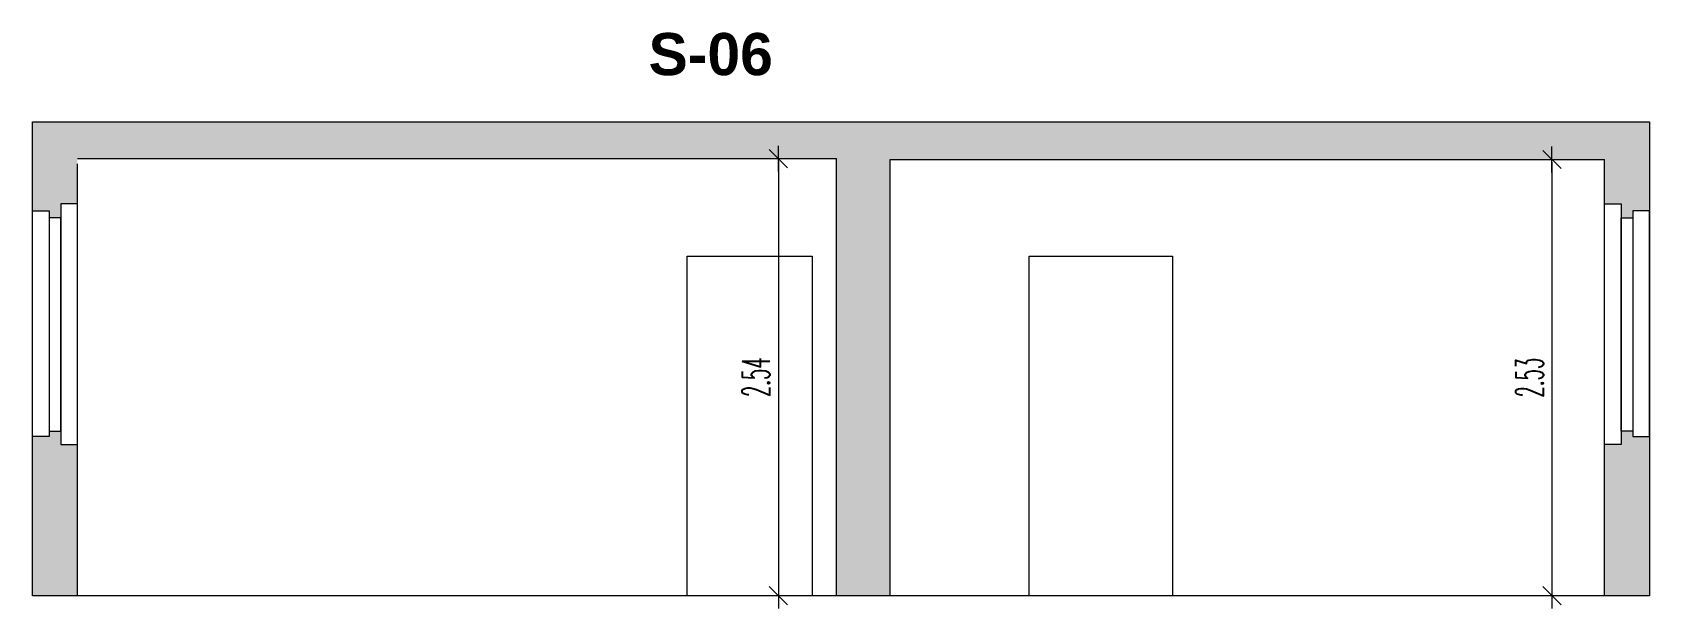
# Model space of a CAD drawing. Header units: metres. Extents: x -4.99 to 4.41, y -0.08 to 3.27.
import ezdxf

# ---------------------------------------------------------------- set-up
doc = ezdxf.new("R2010")
doc.units = ezdxf.units.M
doc.header["$MEASUREMENT"] = 0
doc.layers.add('200_Schraffur_Wand', color=252, linetype='Continuous', lineweight=9, transparency=0.6)
doc.layers.add('40_Bemaßung', color=7, linetype='Continuous', lineweight=15)
doc.layers.add('80_Schnitt S-06', color=7, linetype='Continuous', lineweight=20)
doc.layers.add('85 Schnitt Marker', color=7, linetype='Continuous')
doc.styles.add('ERSTELLTER_STIL_2', font='arialbd.ttf')
doc.styles.add('SIMPLEX50', font='simplex.shx', dxfattribs={"width": 0.48})
doc.dimstyles.new('Meter_Bem Horizontal', dxfattribs={"dimtxt": 0.16, "dimasz": 0.015, "dimexe": 0, "dimexo": 0.1, "dimgap": 0.05, "dimtad": 1, "dimrnd": 0.01, "dimzin": 0, "dimdsep": 46, "dimtxsty": 'SIMPLEX50', "dimblk": 'Bempfeil', "dimcen": 0.125, "dimse1": 1, "dimse2": 1, "dimclre": 1, "dimadec": 0, "dimazin": 0, "dimtp": 102033525.0, "dimtm": 1, "dimtfac": 1, "dimtix": 1, "dimtmove": 2, "dimatfit": 3, "dimldrblk": 'Bempfeil', "dimfxl": 1, "dimtolj": 1, "dimtzin": 0, "dimlwd": -1, "dimarcsym": 0})

# ---------------------------------------------------------------- blocks, each defined once
blk = doc.blocks.new('Bempfeil')
at = {"color": 0, "linetype": 'ByBlock'}
for p, q in [((0, 8.5), (0, -8.5)), ((-5, 0), (5, 0)), ((-3.54, -3.54), (3.54, 3.54))]:
    blk.add_line(p, q, dxfattribs=at)
blk = doc.blocks.new('*D3')
at = {"layer": '40_Bemaßung', "color": 0, "transparency": 16777216}
blk.add_line((3.8471, 2.5184), (3.8471, 0.0147), dxfattribs=at)
at = {"layer": 'Defpoints', "color": 0, "transparency": 16777216}
for p in [(4.1531, 2.5334), (3.8471, -0.0003), (4.1531, -0.0003)]:
    blk.add_point(p, dxfattribs=at)
at = {"layer": '40_Bemaßung', "color": 0, "transparency": 16777216, "xscale": 0.015, "yscale": 0.015, "zscale": 0.015}
for p, rotation in [((3.8471, 2.5334), 90), ((3.8471, -0.0003), 270)]:
    blk.add_blockref('Bempfeil', p, dxfattribs=dict(at, rotation=rotation))
at = {"layer": '40_Bemaßung', "color": 0, "transparency": 16777216, "insert": (3.7171, 1.2666), "char_height": 0.16, "attachment_point": 5, "rotation": 90, "style": 'SIMPLEX50'}
blk.add_mtext('\\A1;2.53', dxfattribs=at)
blk = doc.blocks.new('*D4')
at = {"layer": '40_Bemaßung', "color": 0, "transparency": 16777216}
blk.add_line((-0.6497, 2.5233), (-0.6497, 0.0147), dxfattribs=at)
at = {"layer": 'Defpoints', "color": 0, "transparency": 16777216}
for p in [(-0.3123, 2.5383), (-0.6497, -0.0003), (-0.3123, -0.0003)]:
    blk.add_point(p, dxfattribs=at)
at = {"layer": '40_Bemaßung', "color": 0, "transparency": 16777216, "xscale": 0.015, "yscale": 0.015, "zscale": 0.015}
for p, rotation in [((-0.6497, 2.5383), 90), ((-0.6497, -0.0003), 270)]:
    blk.add_blockref('Bempfeil', p, dxfattribs=dict(at, rotation=rotation))
at = {"layer": '40_Bemaßung', "color": 0, "transparency": 16777216, "insert": (-0.7797, 1.269), "char_height": 0.16, "attachment_point": 5, "rotation": 90, "style": 'SIMPLEX50'}
blk.add_mtext('\\A1;2.54', dxfattribs=at)

msp = doc.modelspace()

# ---------------------------------------------------------------- hatches: boundary and pattern name
at = {"layer": '200_Schraffur_Wand'}
h = msp.add_hatch(color=256, dxfattribs=at)
h.dxf.hatch_style = 1
h.paths.add_polyline_path([(4.4147, 2.7522), (-4.9857, 2.7522), (-4.9857, 2.2345), (-4.8872, 2.2345), (-4.8872, 2.1948), (-4.82, 2.1948), (-4.82, 2.2758), (-4.7241, 2.2758), (-4.7241, 2.5383), (-0.3123, 2.5383), (-0.3123, -0.0003), (0, -0.0003), (0, 2.5334), (4.1531, 2.5334), (4.1531, 2.2758), (4.2491, 2.2758), (4.2491, 2.1948), (4.3163, 2.1948), (4.3163, 2.2345), (4.4147, 2.2345)])
h.paths.add_polyline_path([(-4.7241, 0.8789), (-4.82, 0.8789), (-4.82, 0.9547), (-4.8872, 0.9547), (-4.8872, 0.9237), (-4.9857, 0.9237), (-4.9857, -0.0003), (-4.7241, -0.0003)], flags=17)
h.paths.add_polyline_path([(4.4147, 0.9237), (4.3163, 0.9237), (4.3163, 0.9547), (4.2491, 0.9547), (4.2491, 0.8789), (4.1531, 0.8789), (4.1531, -0.0003), (4.4147, -0.0003)])

# ---------------------------------------------------------------- linework, layer by layer
at = {"layer": '80_Schnitt S-06', "extrusion": (0, 0, -1)}
for points in [[(4.9857, -0.0003), (4.9857, 2.7522), (-4.4147, 2.7522), (-4.4147, -0.0003)], [(4.7241, 2.2758), (4.82, 2.2758), (4.82, 0.8789), (4.7241, 0.8789)], [(-4.1531, 2.2758), (-4.2491, 2.2758), (-4.2491, 0.8789), (-4.1531, 0.8789)], [(4.8872, 0.9237), (4.9857, 0.9237), (4.9857, 2.2345), (4.8872, 2.2345)], [(4.82, 2.1948), (4.8872, 2.1948), (4.8872, 0.9547), (4.82, 0.9547)], [(-4.2491, 2.1948), (-4.3163, 2.1948), (-4.3163, 0.9547), (-4.2491, 0.9547)], [(-4.3163, 0.9237), (-4.4147, 0.9237), (-4.4147, 2.2345), (-4.3163, 2.2345)]]:
    msp.add_lwpolyline(points, close=True, dxfattribs=at)
at = {"layer": '80_Schnitt S-06'}
for points in [[(-4.7241, 2.5383), (-0.3123, 2.5383)], [(-0.3123, -0.0003), (-0.3123, 2.5383)], [(-4.7241, -0.0003), (-4.7241, 2.5083)], [(0, 0), (0, 2.5334)], [(0, 2.5334), (4.1531, 2.5334)], [(4.1531, -0.0003), (4.1531, 2.5334)]]:
    msp.add_lwpolyline(points, dxfattribs=at)
for points in [[(-1.1794, 1.9728), (-0.4536, 1.9728), (-0.4536, -0.0003), (-1.1794, -0.0003)], [(0.8078, 1.9728), (1.6421, 1.9728), (1.6421, -0.0003), (0.8078, -0.0003)]]:
    msp.add_lwpolyline(points, close=True, dxfattribs=at)

# ---------------------------------------------------------------- texts
at = {"layer": '85 Schnitt Marker', "color": 7, "lineweight": 13, "insert": (-1.4042, 3.0197), "char_height": 0.245, "attachment_point": 7, "style": 'ERSTELLTER_STIL_2'}
msp.add_mtext('\\A1;\\pxt0;S-06', dxfattribs=at)

# ---------------------------------------------------------------- dimensions: what is measured, and where the dimension line sits
at = {"layer": '40_Bemaßung'}
for base, p1, p2, picture, middle in [((-0.6497, -0.0003), (-0.3123, 2.5383), (-0.3123, -0.0003), '*D4', (-0.7797, 1.269)), ((3.8471, -0.0003), (4.1531, 2.5334), (4.1531, -0.0003), '*D3', (3.7171, 1.2666))]:
    dim = msp.add_linear_dim(base=base, p1=p1, p2=p2, angle=90, dimstyle='Meter_Bem Horizontal', dxfattribs=at)
    dim.commit()
    dim.dimension.update_dxf_attribs({"geometry": picture, "text_midpoint": middle})

doc.saveas('drawing.dxf')
